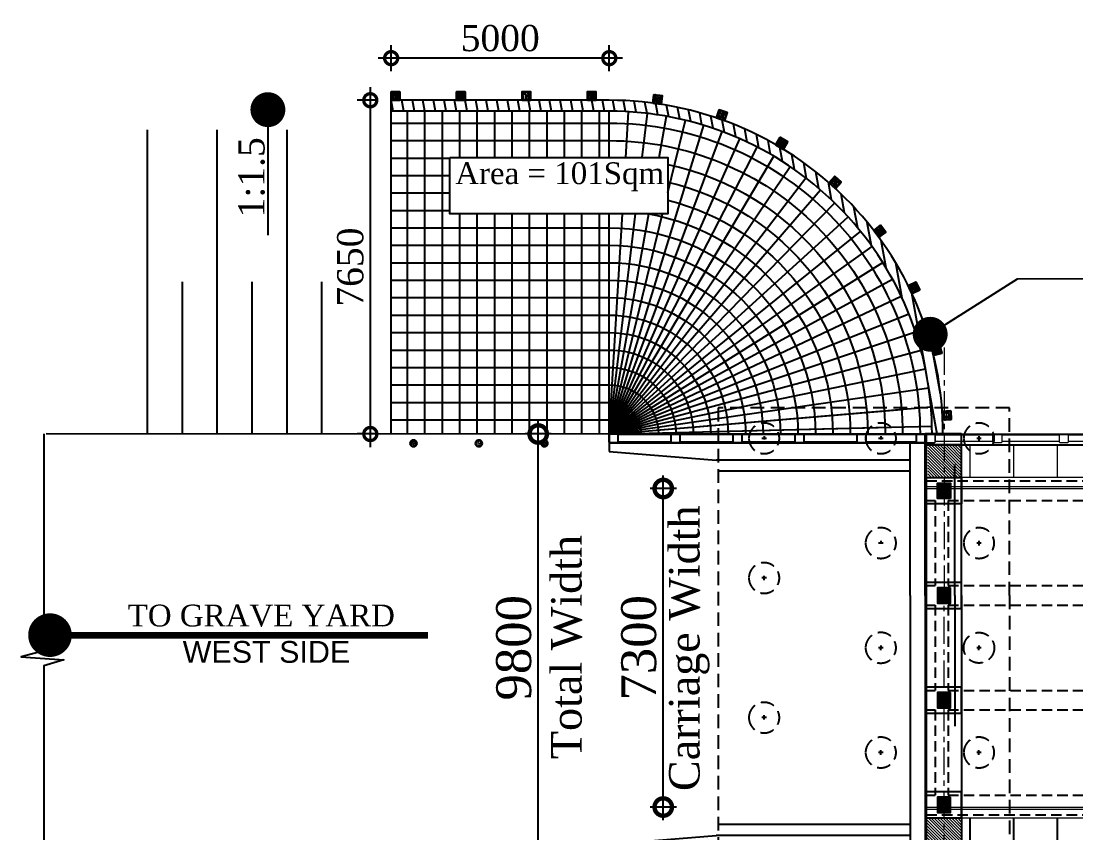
# Model space of a CAD drawing. Header units: millimetres. Extents: x 645430 to 1329725, y -477752 to 44877.
# Drawn here: x 842154 to 866333, y -442420 to -423814 of the extents above; entities that cross this region are included whole.
import ezdxf
from ezdxf.enums import TextEntityAlignment as Align

# ---------------------------------------------------------------- set-up
doc = ezdxf.new("R2010")
doc.units = ezdxf.units.MM
doc.header["$LTSCALE"] = 250
doc.header["$PDMODE"] = 2
for name, pattern in [('ACAD_ISO03W100', [30, 12, -18]), ('CENTER', [2, 1.25, -0.25, 0.25, -0.25]), ('DASHED2', [0.375, 0.25, -0.125]), ('HIDDEN', [9.525, 6.35, -3.175])]:
    doc.linetypes.add(name, pattern=pattern)
for name, color, linetype in [('Abutment W Line', 200, 'Continuous'), ('Bearing  peat', 11, 'Continuous'), ('Deck Slab', 11, 'Continuous'), ('dim', 4, 'Continuous'), ('Dimision', 4, 'Continuous'), ('Elevation', 21, 'Continuous'), ('Extra Line', 145, 'Continuous'), ('Girder Line', 7, 'Continuous'), ('hatch', 35, 'Continuous'), ('Hatching', 35, 'Continuous'), ('L.L', 200, 'Continuous'), ('Level_text', 7, 'Continuous'), ('Pile', 11, 'Continuous'), ('Ralling', 6, 'Continuous'), ('SEC', 15, 'Continuous'), ('Text', 7, 'Continuous')]:
    doc.layers.add(name, color=color, linetype=linetype)
for name, color, linetype, lineweight in [('Box', 30, 'Continuous', 13), ('Gurd Post', 231, 'Continuous', 30), ('Pucca Road', 1, 'Continuous', 30), ('Railing', 6, 'Continuous', 13), ('ROAD', 1, 'Continuous', 30)]:
    doc.layers.add(name, color=color, linetype=linetype, lineweight=lineweight)
doc.styles.get("Standard").update_dxf_attribs({"font": 'times.ttf'})
doc.dimstyles.new('dim_800', dxfattribs={"dimscale": 0, "dimtxt": 800, "dimasz": 300, "dimexe": 300, "dimexo": 300, "dimgap": 400, "dimtad": 1, "dimdec": 0, "dimtxsty": 'Standard', "dimblk": 'DOTSMALL', "dimcen": 2.5, "dimdle": 300, "dimclrd": 256, "dimclre": 256, "dimclrt": 256, "dimadec": 0, "dimazin": 0, "dimtfac": 1, "dimtdec": 0, "dimtix": 1, "dimtmove": 0, "dimatfit": 3, "dimldrblk": 'DOT', "dimfxl": 300, "dimfxlon": 1, "dimlwd": -1, "dimarcsym": 0})
doc.dimstyles.new('ISO-25', dxfattribs={"dimtxt": 75, "dimasz": 45, "dimexe": 125, "dimexo": 75.625, "dimgap": 60, "dimtad": 1, "dimdec": 0, "dimtxsty": 'Standard', "dimblk": 'DOT', "dimcen": 52.5, "dimdle": 100, "dimclrd": 256, "dimclre": 256, "dimclrt": 256, "dimadec": 0, "dimazin": 0, "dimtfac": 1, "dimtdec": 0, "dimtix": 1, "dimtmove": 0, "dimatfit": 3, "dimldrblk": 'DOT', "dimfxl": 1, "dimlwd": -1, "dimarcsym": 0})
doc.dimstyles.new('ISO-70', dxfattribs={"dimscale": 0, "dimtxt": 70, "dimasz": 0.75, "dimexe": 35, "dimexo": 35, "dimgap": 20, "dimtad": 1, "dimdec": 0, "dimlfac": -1, "dimzin": 1, "dimdsep": 46, "dimtxsty": 'Standard', "dimblk": 'DIM', "dimcen": 60, "dimclrd": 256, "dimclre": 256, "dimclrt": 256, "dimadec": 0, "dimazin": 0, "dimtfac": 1, "dimtdec": 0, "dimtix": 1, "dimtofl": 0, "dimtmove": 0, "dimatfit": 3, "dimldrblk": 'DOT', "dimfxl": 35, "dimfxlon": 1, "dimtolj": 1, "dimlwd": -1, "dimarcsym": 0})
pattern_1 = [(45, (28908.872, -337.994), (-33.67596, 33.67596), [])]
pattern_2 = [(0, (11736.619, 5662.658), (0, 19.05), [])]

# ---------------------------------------------------------------- blocks, each defined once
blk = doc.blocks.new('*U416')
at = {"layer": 'Railing', "linetype": 'Continuous', "lineweight": 20, "ltscale": 5}
for p, q in [((562.5, 75.5), (-762.5, 75.5)), ((562.5, -75.5), (-762.5, -75.5))]:
    blk.add_line(p, q, dxfattribs=at)
blk.add_lwpolyline([(574.5, 100), (750.5, 100), (762.5, 88), (762.5, -88), (750.5, -100), (574.5, -100), (562.5, -88), (562.5, 88)], close=True, dxfattribs=at)
blk = doc.blocks.new('*U417')
at = {"layer": 'Deck Slab', "color": 0, "linetype": 'ByBlock', "lineweight": -2}
for p in [(0, 0), (1525, 0), (3050, 0), (4575, 0), (6100, 0), (7625, 0), (9150, 0), (10675, 0), (12200, 0), (13725, 0), (15250, 0), (16775, 0)]:
    blk.add_blockref('*U416', p, dxfattribs=at)
blk = doc.blocks.new('*U418')
at = {"layer": 'Railing', "linetype": 'Continuous', "lineweight": 20, "ltscale": 5}
for p, q in [((562.5, 75.5), (-762.5, 75.5)), ((562.5, -75.5), (-762.5, -75.5))]:
    blk.add_line(p, q, dxfattribs=at)
blk.add_lwpolyline([(574.5, 100), (750.5, 100), (762.5, 88), (762.5, -88), (750.5, -100), (574.5, -100), (562.5, -88), (562.5, 88)], close=True, dxfattribs=at)
blk = doc.blocks.new('*U419')
at = {"layer": 'Deck Slab', "color": 0, "linetype": 'ByBlock', "lineweight": -2}
for p in [(0, 0), (1525, 0), (3050, 0), (4575, 0), (6100, 0), (7625, 0), (9150, 0), (10675, 0), (12200, 0), (13725, 0), (15250, 0), (16775, 0)]:
    blk.add_blockref('*U418', p, dxfattribs=at)
blk = doc.blocks.new('edgh')
at = {"layer": 'Box', "linetype": 'Continuous', "lineweight": 20, "ltscale": 5}
for p, q in [((331789, 528973), (331789, 528973)), ((331789, 528973), (331789, 528973)), ((331789, 519373), (331789, 519373)), ((331789, 519373), (331789, 519373)), ((331789, 519173), (331789, 519173)), ((350425, 519173), (333581, 519173)), ((351752, 519173), (350702, 519173))]:
    blk.add_line(p, q, dxfattribs=at)
for points in [[(331794, 528718), (332784, 528718), (332784, 527978), (331794, 527978)], [(332794, 528718), (333784, 528718), (333784, 527978), (332794, 527978)], [(333794, 528718), (334784, 528718), (334784, 527978), (333794, 527978)], [(334794, 528718), (335784, 528718), (335784, 527978), (334794, 527978)], [(335794, 528718), (336784, 528718), (336784, 527978), (335794, 527978)], [(336794, 528718), (337784, 528718), (337784, 527978), (336794, 527978)], [(337794, 528718), (338784, 528718), (338784, 527978), (337794, 527978)], [(338794, 528718), (339784, 528718), (339784, 527978), (338794, 527978)], [(339794, 528718), (340784, 528718), (340784, 527978), (339794, 527978)], [(340794, 528718), (341784, 528718), (341784, 527978), (340794, 527978)], [(341794, 528718), (342784, 528718), (342784, 527978), (341794, 527978)], [(342794, 528718), (342784, 528718), (342784, 527978), (342794, 527978)], [(342794, 528718), (343784, 528718), (343784, 527978), (342794, 527978)], [(343794, 528718), (344784, 528718), (344784, 527978), (343794, 527978)], [(344794, 528718), (345784, 528718), (345784, 527978), (344794, 527978)], [(345794, 528718), (346784, 528718), (346784, 527978), (345794, 527978)], [(346794, 528718), (347784, 528718), (347784, 527978), (346794, 527978)], [(347794, 528718), (348784, 528718), (348784, 527978), (347794, 527978)], [(348794, 528718), (349784, 528718), (349784, 527978), (348794, 527978)], [(349794, 528718), (350784, 528718), (350784, 527978), (349794, 527978)], [(350794, 528718), (351784, 528718), (351784, 527978), (350794, 527978)], [(331794, 519428), (332784, 519428), (332784, 520168), (331794, 520168)], [(332794, 519428), (333784, 519428), (333784, 520168), (332794, 520168)], [(333794, 519428), (334784, 519428), (334784, 520168), (333794, 520168)], [(334794, 519428), (335784, 519428), (335784, 520168), (334794, 520168)], [(335794, 519428), (336784, 519428), (336784, 520168), (335794, 520168)], [(336794, 519428), (337784, 519428), (337784, 520168), (336794, 520168)], [(337794, 519428), (338784, 519428), (338784, 520168), (337794, 520168)], [(338794, 519428), (339784, 519428), (339784, 520168), (338794, 520168)], [(339794, 519428), (340784, 519428), (340784, 520168), (339794, 520168)], [(340794, 519428), (341784, 519428), (341784, 520168), (340794, 520168)], [(341794, 519428), (342784, 519428), (342784, 520168), (341794, 520168)], [(342794, 519428), (342784, 519428), (342784, 520168), (342794, 520168)], [(342794, 519428), (343784, 519428), (343784, 520168), (342794, 520168)], [(343794, 519428), (344784, 519428), (344784, 520168), (343794, 520168)], [(344794, 519428), (345784, 519428), (345784, 520168), (344794, 520168)], [(345794, 519428), (346784, 519428), (346784, 520168), (345794, 520168)], [(346794, 519428), (347784, 519428), (347784, 520168), (346794, 520168)], [(347794, 519428), (348784, 519428), (348784, 520168), (347794, 520168)], [(348794, 519428), (349784, 519428), (349784, 520168), (348794, 520168)], [(349794, 519428), (350784, 519428), (350784, 520168), (349794, 520168)], [(350794, 519428), (351784, 519428), (351784, 520168), (350794, 520168)]]:
    blk.add_lwpolyline(points, close=True, dxfattribs=at)
at = {"layer": 'Deck Slab'}
for p, q in [((331789, 528723), (351789, 528723)), ((351789, 519423), (331789, 519423))]:
    blk.add_line(p, q, dxfattribs=at)
blk.add_lwpolyline([(350902, 519173), (331789, 519173), (331789, 528973), (351789, 528973), (351789, 519173), (350262, 519173)], dxfattribs=at)
at = {"layer": 'Girder Line', "linetype": 'HIDDEN', "ltscale": 0.15}
for p, q in [((331789, 527898), (351789, 527898)), ((331789, 527448), (331989, 527448)), ((331989, 527448), (331989, 525498)), ((332289, 527448), (338722, 527448)), ((332289, 527448), (332289, 525498)), ((338722, 527448), (338722, 525498)), ((339022, 527448), (344556, 527448)), ((339022, 527448), (339022, 525498)), ((344556, 527448), (344556, 525498)), ((344856, 527448), (351289, 527448)), ((344856, 527448), (344856, 525498)), ((351289, 527448), (351289, 525498)), ((351589, 527448), (351589, 525498)), ((331789, 525498), (331989, 525498)), ((332289, 525498), (338722, 525498)), ((339022, 525498), (344556, 525498)), ((344856, 525498), (351289, 525498)), ((351589, 525498), (351789, 525498)), ((331789, 523073), (331789, 525373)), ((331789, 525048), (331989, 525048)), ((331989, 525048), (331989, 523098)), ((332289, 525048), (332289, 523098)), ((332289, 525048), (338722, 525048)), ((338722, 525048), (338722, 523098)), ((339022, 525048), (344556, 525048)), ((339022, 525048), (339022, 523098)), ((344556, 525048), (344556, 523098)), ((344856, 525048), (351289, 525048)), ((344856, 525048), (344856, 523098)), ((351289, 525048), (351289, 523098)), ((351589, 525048), (351589, 523098)), ((331789, 523098), (331989, 523098)), ((332289, 523098), (338722, 523098)), ((339022, 523098), (344556, 523098)), ((344856, 523098), (351289, 523098)), ((351589, 523098), (351789, 523098)), ((331789, 522648), (331989, 522648)), ((331989, 522648), (331989, 520698)), ((332289, 522648), (332289, 520698)), ((332289, 522648), (338722, 522648)), ((338722, 522648), (338722, 520698)), ((339022, 522648), (344556, 522648)), ((339022, 522648), (339022, 520698)), ((344556, 522648), (344556, 520698)), ((344856, 522648), (351289, 522648)), ((344856, 522648), (344856, 520698)), ((351289, 522648), (351289, 520698)), ((351589, 522648), (351589, 520698)), ((331789, 520698), (331989, 520698)), ((332289, 520698), (338722, 520698)), ((339022, 520698), (344556, 520698)), ((344856, 520698), (351289, 520698)), ((351589, 520698), (351789, 520698)), ((331789, 520248), (351789, 520248))]:
    blk.add_line(p, q, dxfattribs=at)
at = {"layer": 'Girder Line', "linetype": 'HIDDEN', "ltscale": 15}
for p, q in [((351589, 527448), (351789, 527448)), ((351589, 525048), (351789, 525048)), ((351589, 522648), (351789, 522648))]:
    blk.add_line(p, q, dxfattribs=at)
at = {"layer": 'Railing', "linetype": 'Continuous', "lineweight": 20, "ltscale": 5}
for p, q in [((351589, 528948), (350289, 528948)), ((351589, 528797), (350289, 528797)), ((331789, 527773), (351789, 527773)), ((331789, 527723), (351789, 527723)), ((331789, 520423), (351789, 520423)), ((331789, 520373), (351789, 520373)), ((351589, 519348), (350289, 519348)), ((351589, 519197), (350289, 519197))]:
    blk.add_line(p, q, dxfattribs=at)
for points in [[(331801, 528973), (331977, 528973), (331989, 528961), (331989, 528785), (331977, 528773), (331801, 528773), (331789, 528785), (331789, 528961)], [(331801, 528773), (331977, 528773), (331989, 528785), (331989, 528961), (331977, 528973), (331801, 528973), (331789, 528961), (331789, 528785)], [(331801, 528773), (331977, 528773), (331989, 528785), (331989, 528961), (331977, 528973), (331801, 528973), (331789, 528961), (331789, 528785)], [(331801, 528973), (331977, 528973), (331989, 528961), (331989, 528785), (331977, 528773), (331801, 528773), (331789, 528785), (331789, 528961)], [(331801, 528773), (331977, 528773), (331989, 528785), (331989, 528961), (331977, 528973), (331801, 528973), (331789, 528961), (331789, 528785)], [(351601, 528973), (351777, 528973), (351789, 528961), (351789, 528785), (351777, 528773), (351601, 528773), (351589, 528785), (351589, 528961)], [(331801, 519373), (331977, 519373), (331989, 519361), (331989, 519185), (331977, 519173), (331801, 519173), (331789, 519185), (331789, 519361)], [(331801, 519173), (331977, 519173), (331989, 519185), (331989, 519361), (331977, 519373), (331801, 519373), (331789, 519361), (331789, 519185)], [(331801, 519173), (331977, 519173), (331989, 519185), (331989, 519361), (331977, 519373), (331801, 519373), (331789, 519361), (331789, 519185)], [(331801, 519373), (331977, 519373), (331989, 519361), (331989, 519185), (331977, 519173), (331801, 519173), (331789, 519185), (331789, 519361)], [(331801, 519173), (331977, 519173), (331989, 519185), (331989, 519361), (331977, 519373), (331801, 519373), (331789, 519361), (331789, 519185)], [(331801, 519373), (331977, 519373), (331989, 519361), (331989, 519185), (331977, 519173), (331801, 519173), (331789, 519185), (331789, 519361)], [(331801, 519173), (331977, 519173), (331989, 519185), (331989, 519361), (331977, 519373), (331801, 519373), (331789, 519361), (331789, 519185)], [(331801, 519173), (331977, 519173), (331989, 519185), (331989, 519361), (331977, 519373), (331801, 519373), (331789, 519361), (331789, 519185)], [(331801, 519373), (331977, 519373), (331989, 519361), (331989, 519185), (331977, 519173), (331801, 519173), (331789, 519185), (331789, 519361)], [(331801, 519173), (331977, 519173), (331989, 519185), (331989, 519361), (331977, 519373), (331801, 519373), (331789, 519361), (331789, 519185)], [(351601, 519373), (351777, 519373), (351789, 519361), (351789, 519185), (351777, 519173), (351601, 519173), (351589, 519185), (351589, 519361)]]:
    blk.add_lwpolyline(points, close=True, dxfattribs=at)
at = {"layer": 'Deck Slab'}
for name, p in [('*U417', (332752, 528873)), ('*U419', (332752, 519273))]:
    blk.add_blockref(name, p, dxfattribs=at)
blk = doc.blocks.new('_DotSmall')
at = {"color": 0, "linetype": 'ByBlock', "const_width": 0.5}
blk.add_lwpolyline([(-0.0625, 0, 1), (0.0625, 0, 1)], format="xyb", close=True, dxfattribs=at)
blk = doc.blocks.new('*D540')
at = {"layer": 'Defpoints', "color": 0, "ltscale": 5, "transparency": 16777216}
for p in [(856874, -434527), (862118, -434527), (862118, -441827)]:
    blk.add_point(p, dxfattribs=at)
at = {"layer": 'Level_text', "ltscale": 5, "transparency": 16777216}
blk.add_line((856874, -442127), (856874, -434227), dxfattribs=at)
at = {"layer": 'Level_text', "lineweight": -2, "ltscale": 5, "transparency": 16777216}
for p, q in [((857174, -434527), (856574, -434527)), ((857174, -441827), (856574, -441827))]:
    blk.add_line(p, q, dxfattribs=at)
at = {"layer": 'Level_text', "ltscale": 5, "transparency": 16777216, "xscale": 800, "yscale": 800, "zscale": 800}
for p, rotation in [((856874, -434527), 90), ((856874, -441827), 270)]:
    blk.add_blockref('_DotSmall', p, dxfattribs=dict(at, rotation=rotation))
at = {"layer": 'Level_text', "ltscale": 5, "transparency": 16777216, "insert": (856316, -438177), "char_height": 800, "attachment_point": 5, "rotation": 90}
blk.add_mtext('7300', dxfattribs=at)
blk = doc.blocks.new('_Dot')
at = {"color": 0, "linetype": 'ByBlock', "lineweight": -2}
blk.add_line((-0.5, 0), (-1, 0), dxfattribs=at)
at = {"color": 0, "linetype": 'ByBlock', "const_width": 0.5}
blk.add_lwpolyline([(-0.25, 0, 1), (0.25, 0, 1)], format="xyb", close=True, dxfattribs=at)
blk = doc.blocks.new('*D541')
at = {"layer": 'Defpoints', "color": 0, "ltscale": 5, "transparency": 16777216}
for p in [(854008, -433277), (855585, -433277), (855585, -443077)]:
    blk.add_point(p, dxfattribs=at)
at = {"layer": 'Level_text', "ltscale": 5, "transparency": 16777216}
blk.add_line((854008, -443377), (854008, -432977), dxfattribs=at)
at = {"layer": 'Level_text', "lineweight": -2, "ltscale": 5, "transparency": 16777216}
for p, q in [((854308, -433277), (853708, -433277)), ((854308, -443077), (853708, -443077))]:
    blk.add_line(p, q, dxfattribs=at)
at = {"layer": 'Level_text', "ltscale": 5, "transparency": 16777216, "xscale": 800, "yscale": 800, "zscale": 800}
for p, rotation in [((854008, -433277), 90), ((854008, -443077), 270)]:
    blk.add_blockref('_DotSmall', p, dxfattribs=dict(at, rotation=rotation))
at = {"layer": 'Level_text', "ltscale": 5, "transparency": 16777216, "insert": (853450, -438177), "char_height": 800, "attachment_point": 5, "rotation": 90}
blk.add_mtext('9800', dxfattribs=at)
blk = doc.blocks.new('DIM')
at = {"layer": 'dim'}
for p, q in [((0, -101.404), (0, 101.404)), ((-101.404, 0), (101.404, 0))]:
    blk.add_line(p, q, dxfattribs=at)
at = {"layer": 'dim', "const_width": 25.351}
blk.add_lwpolyline([(-12.675, 0, 1), (12.675, 0, 1)], format="xyb", close=True, dxfattribs=at)
blk = doc.blocks.new('A$C0ff41abe')
at = {"layer": 'hatch', "linetype": 'Continuous', "lineweight": 13}
h = blk.add_hatch(dxfattribs=at)
h.set_pattern_fill('ANSI31', color=256, scale=15, style=0)
h.set_pattern_definition(pattern_1)
h.paths.add_polyline_path([(1875, 10563), (1100, 10563), (1100, 9813), (1875, 9813)])
h = blk.add_hatch(dxfattribs=at)
h.set_pattern_fill('ANSI31', color=256, scale=15, style=0)
h.set_pattern_definition(pattern_1)
h.paths.add_polyline_path([(1930, 1263), (1100, 1263), (1100, 2013), (1930, 2013)])
at = {"layer": 'Hatching', "linetype": 'Continuous', "ltscale": 3}
h = blk.add_hatch(dxfattribs=at)
h.set_pattern_fill('LINE,_I', color=256, scale=6, style=2)
h.set_pattern_definition(pattern_2)
h.paths.add_polyline_path([(1500, 9338), (1650, 9338), (1650, 9513), (1500, 9513)])
h.paths.add_polyline_path([(1650, 9513), (1650, 9688), (1500, 9688), (1500, 9513)])
h.paths.add_polyline_path([(1350, 9688), (1350, 9513), (1500, 9513), (1500, 9688)])
h.paths.add_polyline_path([(1350, 9513), (1350, 9338), (1500, 9338), (1500, 9513)])
h = blk.add_hatch(dxfattribs=at)
h.set_pattern_fill('LINE,_I', color=256, scale=6, style=2)
h.set_pattern_definition([(0, (11736.619, 10462.658), (0, 19.05), [])])
h.paths.add_polyline_path([(1500, 7288), (1650, 7288), (1650, 7113), (1500, 7113)])
h.paths.add_polyline_path([(1650, 7113), (1650, 6938), (1500, 6938), (1500, 7113)])
h.paths.add_polyline_path([(1350, 6938), (1350, 7113), (1500, 7113), (1500, 6938)])
h.paths.add_polyline_path([(1350, 7113), (1350, 7288), (1500, 7288), (1500, 7113)])
h = blk.add_hatch(dxfattribs=at)
h.set_pattern_fill('LINE,_I', color=256, scale=6, style=2)
h.set_pattern_definition([(0, (11736.619, 8062.658), (0, 19.05), [])])
h.paths.add_polyline_path([(1500, 4888), (1650, 4888), (1650, 4713), (1500, 4713)])
h.paths.add_polyline_path([(1650, 4713), (1650, 4538), (1500, 4538), (1500, 4713)])
h.paths.add_polyline_path([(1350, 4538), (1350, 4713), (1500, 4713), (1500, 4538)])
h.paths.add_polyline_path([(1350, 4713), (1350, 4888), (1500, 4888), (1500, 4713)])
h = blk.add_hatch(dxfattribs=at)
h.set_pattern_fill('LINE,_I', color=256, scale=6, style=2)
h.set_pattern_definition(pattern_2)
h.paths.add_polyline_path([(1500, 2488), (1650, 2488), (1650, 2313), (1500, 2313)])
h.paths.add_polyline_path([(1650, 2313), (1650, 2138), (1500, 2138), (1500, 2313)])
h.paths.add_polyline_path([(1350, 2138), (1350, 2313), (1500, 2313), (1500, 2138)])
h.paths.add_polyline_path([(1350, 2313), (1350, 2488), (1500, 2488), (1500, 2313)])
at = {"layer": 'Abutment W Line', "ltscale": 5}
for p, q in [((1100, 10813), (1930, 10813)), ((1100, 7113), (1100, 10813)), ((1930, 7113), (1930, 10813)), ((9175, 10813), (9175, 10413)), ((1100, 10563), (1930, 10563)), ((1150, 10563), (1930, 10563)), ((2280, 7113), (2280, 10613)), ((2280, 10213), (6725, 10213)), ((2280, 9963), (6675, 9963)), ((1100, 7113), (1100, 1013)), ((1930, 7113), (1930, 1013)), ((2280, 7113), (2280, 1213)), ((2280, 1863), (6675, 1863)), ((2280, 1613), (6725, 1613)), ((1100, 1263), (1930, 1263)), ((1100, 1263), (1930, 1263)), ((1150, 1263), (1930, 1263)), ((9175, 1013), (9175, 1413)), ((1100, 1013), (1930, 1013))]:
    blk.add_line(p, q, dxfattribs=at)
at = {"layer": 'Abutment W Line', "linetype": 'ACAD_ISO03W100'}
for q in [(1250, 10813), (1250, 1013)]:
    blk.add_line((1250, 7113), q, dxfattribs=at)
at = {"layer": 'Abutment W Line'}
for p, q in [((9175, 10413), (6725, 10213)), ((9175, 1413), (6725, 1613))]:
    blk.add_line(p, q, dxfattribs=at)
at = {"layer": 'Bearing  peat', "linetype": 'Continuous'}
for points in [[(1100, 9213), (1930, 9213), (1930, 9813), (1100, 9813)], [(1350, 9338), (1650, 9338), (1650, 9688), (1350, 9688)], [(1100, 7413), (1930, 7413), (1930, 6813), (1100, 6813)], [(1350, 7288), (1650, 7288), (1650, 6938), (1350, 6938)], [(1100, 5013), (1930, 5013), (1930, 4413), (1100, 4413)], [(1350, 4888), (1650, 4888), (1650, 4538), (1350, 4538)], [(1100, 2613), (1930, 2613), (1930, 2013), (1100, 2013)], [(1350, 2488), (1650, 2488), (1650, 2138), (1350, 2138)]]:
    blk.add_lwpolyline(points, close=True, dxfattribs=at)
at = {"layer": 'Extra Line', "linetype": 'CENTER', "lineweight": 0, "ltscale": 2}
for p in [(1500, 12796), (1500, 0)]:
    blk.add_line(p, (1500, 7113), dxfattribs=at)
at = {"layer": 'Extra Line'}
for p, q in [((647, 10713), (752, 10713)), ((700, 10765), (700, 10660)), ((2897, 10713), (3002, 10713)), ((2950, 10765), (2950, 10685)), ((5572, 10713), (5677, 10713)), ((5625, 10765), (5625, 10685)), ((647, 8313), (752, 8313)), ((700, 8365), (700, 8260)), ((2897, 8313), (3002, 8313)), ((5572, 7513), (5677, 7513)), ((5572, 7513), (5677, 7513)), ((5625, 7466), (5625, 7565)), ((647, 5913), (752, 5913)), ((647, 5913), (752, 5913)), ((700, 5965), (700, 5913)), ((700, 5860), (700, 5913)), ((2897, 5913), (3002, 5913)), ((2897, 5913), (3002, 5913)), ((2950, 5965), (2950, 5913)), ((2950, 5860), (2950, 5913)), ((5625, 4266), (5625, 4365)), ((5572, 4313), (5677, 4313)), ((5572, 4313), (5677, 4313)), ((647, 3513), (752, 3513)), ((700, 3460), (700, 3565)), ((2897, 3513), (3002, 3513)), ((2950, 3460), (2950, 3565)), ((647, 1113), (752, 1113)), ((700, 1060), (700, 1165)), ((2897, 1112), (3002, 1112)), ((2950, 1060), (2950, 1167)), ((5572, 1113), (5677, 1113)), ((5625, 1066), (5625, 1165))]:
    blk.add_line(p, q, dxfattribs=at)
at = {"layer": 'Pile', "color": 4, "linetype": 'DASHED2', "ltscale": 5}
for p, q in [((0, 11413), (6675, 11413)), ((0, 7113), (0, 11413)), ((6675, 11413), (6675, 413)), ((0, 7113), (0, 413)), ((0, 413), (6675, 413))]:
    blk.add_line(p, q, dxfattribs=at)
at = {"layer": 'Pile', "linetype": 'ACAD_ISO03W100', "ltscale": 0.02}
blk.add_line((2950, 8365), (2950, 8260), dxfattribs=at)
at = {"layer": 'Pile', "color": 4, "linetype": 'DASHED2', "ltscale": 5}
for centre in [(700, 10713), (2950, 10713), (5625, 10713), (700, 8313), (2950, 8313), (5625, 7512), (2950, 5913), (5625, 4312), (700, 3513), (2950, 3513), (700, 1113), (2950, 1112), (5625, 1112)]:
    blk.add_circle(centre, 350, dxfattribs=at)
for start, end in [(0, 180), (180, 0)]:
    blk.add_arc((700, 5913), 350, start, end, dxfattribs=at)
at = {"layer": 'Ralling'}
for p, q in [((9175, 10813), (1930, 10813)), ((2130, 10801), (3295, 10801)), ((3495, 10801), (4715, 10801)), ((4915, 10801), (6135, 10801)), ((6335, 10801), (7555, 10801)), ((7755, 10801), (8975, 10801)), ((9175, 10613), (1930, 10613)), ((2130, 10625), (3295, 10625)), ((3495, 10625), (4715, 10625)), ((4915, 10625), (6135, 10625)), ((6335, 10625), (7555, 10625)), ((7755, 10625), (8975, 10625)), ((9175, 1213), (1930, 1213)), ((9175, 1013), (1930, 1013)), ((9175, 1013), (1930, 1013)), ((2130, 1201), (3295, 1201)), ((2130, 1025), (3295, 1025)), ((3495, 1201), (4715, 1201)), ((3495, 1025), (4715, 1025)), ((4915, 1201), (6135, 1201)), ((4915, 1025), (6135, 1025)), ((6335, 1201), (7555, 1201)), ((6335, 1025), (7555, 1025)), ((7755, 1201), (8975, 1201)), ((7755, 1025), (8975, 1025))]:
    blk.add_line(p, q, dxfattribs=at)
for points in [[(1942, 10613), (2118, 10613), (2130, 10625), (2130, 10801), (2118, 10813), (1942, 10813), (1930, 10801), (1930, 10625)], [(3307, 10613), (3483, 10613), (3495, 10625), (3495, 10801), (3483, 10813), (3307, 10813), (3295, 10801), (3295, 10625)], [(4727, 10613), (4903, 10613), (4915, 10625), (4915, 10801), (4903, 10813), (4727, 10813), (4715, 10801), (4715, 10625)], [(6147, 10613), (6323, 10613), (6335, 10625), (6335, 10801), (6323, 10813), (6147, 10813), (6135, 10801), (6135, 10625)], [(7567, 10613), (7743, 10613), (7755, 10625), (7755, 10801), (7743, 10813), (7567, 10813), (7555, 10801), (7555, 10625)], [(8987, 10613), (9163, 10613), (9175, 10625), (9175, 10801), (9163, 10813), (8987, 10813), (8975, 10801), (8975, 10625)], [(1942, 1213), (2118, 1213), (2130, 1201), (2130, 1025), (2118, 1013), (1942, 1013), (1930, 1025), (1930, 1201)], [(3307, 1213), (3483, 1213), (3495, 1201), (3495, 1025), (3483, 1013), (3307, 1013), (3295, 1025), (3295, 1201)], [(4727, 1213), (4903, 1213), (4915, 1201), (4915, 1025), (4903, 1013), (4727, 1013), (4715, 1025), (4715, 1201)], [(6147, 1213), (6323, 1213), (6335, 1201), (6335, 1025), (6323, 1013), (6147, 1013), (6135, 1025), (6135, 1201)], [(7567, 1213), (7743, 1213), (7755, 1201), (7755, 1025), (7743, 1013), (7567, 1013), (7555, 1025), (7555, 1201)], [(8987, 1213), (9163, 1213), (9175, 1201), (9175, 1025), (9163, 1013), (8987, 1013), (8975, 1025), (8975, 1201)]]:
    blk.add_lwpolyline(points, close=True, dxfattribs=at)
blk = doc.blocks.new('*U526')
at = {"layer": 'Pucca Road', "ltscale": 0.5}
h = blk.add_hatch(dxfattribs=at)
h.set_pattern_fill('AR-CONC', color=256, scale=9.751817, angle=990.3801)
h.set_pattern_definition([(320.3801107, (-1131910.48, 7024520.29), (-5.6553084, -69.98496143), [7.31386305, -80.4524935]), (265.3801107, (-1131910.48, 7024520.29), (73.26102414, 14.0171087), [5.85109044, -64.3619948]), (10.8315552, (-1131910.954, 7024514.46), (67.605715, -55.96785255), [6.2158271, -68.37409845]), (316.5643107, (-1131890.98, 7024520.42), (-15.4503324, -104.1802179), [10.9707946, -120.6787403]), (7.0157462, (-1131892.27, 7024511.74), (95.596855, -90.5143156), [9.323746, -102.5612054]), (261.5642747, (-1131890.98, 7024520.42), (95.596855, -90.5143156), [8.7766357, -96.5429923]), (291.3801107, (-1131895.79, 7024510.636), (-38.87562674, -58.46847856), [7.31386305, -80.4524935]), (236.3801107, (-1131895.79, 7024510.64), (70.8711646, -23.2580098), [5.85109044, -64.3619948]), (341.8315555, (-1131899.03, 7024505.764), (31.9955377, -81.72648766), [6.21582694, -68.37409845]), (307.88011072, (-1131910.482, 7024520.29), (32.47035316, -0.97041554), [0, -63.58184942, 0, -65.33717655, 0, -64.60579025]), (277.8801107, (-1131910.482, 7024520.29), (38.63165603, -25.39833221), [0, -37.25194245, 0, -62.1190768, 0, -24.62333892]), (237.88011072, (-1131910.627, 7024542.037), (-1.85410576, -52.07083546), [0, -24.3795435, 0, -76.06417569, 0, -100.93131004]), (227.8801107, (-1131910.69, 7024551.79), (10.1391318, -56.805236), [0, -31.69340654, 0, -50.5144141, 0, -71.67585786])])
h.paths.add_polyline_path([(195, -195), (195, 0), (0, 0), (0, -195)])
blk.add_lwpolyline([(0, 0), (0, -195), (195, -195), (195, 0)], close=True, dxfattribs=at)
blk = doc.blocks.new('*U527')
at = {"color": 0, "linetype": 'ByBlock', "lineweight": -2, "transparency": 16777216}
for p, rotation in [((274745, 591823), 187.4910543408914), ((276242, 591889), 180), ((277742, 591889), 180), ((279242, 591889), 180), ((280742, 591889), 180), ((273287, 591484), 198.725520912084), ((271922, 590866), 209.9599874832766), ((270704, 589995), 221.1944540544692), ((269679, 588903), 232.4289206256618), ((268887, 587633), 243.6633871968544), ((268357, 586232), 254.897853768047), ((268110, 584755), 266.1323203392397)]:
    blk.add_blockref('*U526', p, dxfattribs=dict(at, rotation=rotation))
blk = doc.blocks.new('*D542')
at = {"layer": 'Defpoints', "color": 0, "ltscale": 5, "transparency": 16777216}
for p in [(850637, -424663), (850637, -425878), (855637, -425878)]:
    blk.add_point(p, dxfattribs=at)
at = {"layer": 'Level_text', "lineweight": -2, "ltscale": 5, "transparency": 16777216}
for p, q in [((850637, -424963), (850637, -424363)), ((855637, -424963), (855637, -424363))]:
    blk.add_line(p, q, dxfattribs=at)
at = {"layer": 'Level_text', "ltscale": 5, "transparency": 16777216}
blk.add_line((855937, -424663), (850337, -424663), dxfattribs=at)
at = {"layer": 'Level_text', "ltscale": 5, "transparency": 16777216, "xscale": 600, "yscale": 600, "zscale": 600, "rotation": 180}
blk.add_blockref('_DotSmall', (850637, -424663), dxfattribs=at)
at = {"layer": 'Level_text', "ltscale": 5, "transparency": 16777216, "xscale": 600, "yscale": 600, "zscale": 600}
blk.add_blockref('_DotSmall', (855637, -424663), dxfattribs=at)
at = {"layer": 'Level_text', "ltscale": 5, "transparency": 16777216, "insert": (853137, -424207), "char_height": 600, "attachment_point": 5}
blk.add_mtext('5000', dxfattribs=at)
blk = doc.blocks.new('*D545')
at = {"layer": 'Defpoints', "color": 0, "ltscale": 5, "transparency": 16777216}
for p in [(850598, -425627), (850159, -433277), (850598, -433277)]:
    blk.add_point(p, dxfattribs=at)
at = {"layer": 'Level_text', "ltscale": 5, "transparency": 16777216}
blk.add_line((850159, -425327), (850159, -433577), dxfattribs=at)
at = {"layer": 'Level_text', "lineweight": -2, "ltscale": 5, "transparency": 16777216}
for p, q in [((850298, -425627), (849859, -425627)), ((850298, -433277), (849859, -433277))]:
    blk.add_line(p, q, dxfattribs=at)
at = {"layer": 'Level_text', "ltscale": 5, "transparency": 16777216, "xscale": 600, "yscale": 600, "zscale": 600}
for p, rotation in [((850159, -425627), 90), ((850159, -433277), 270)]:
    blk.add_blockref('_DotSmall', p, dxfattribs=dict(at, rotation=rotation))
at = {"layer": 'Level_text', "ltscale": 5, "transparency": 16777216, "insert": (849703, -429452), "char_height": 600, "attachment_point": 5, "rotation": 90}
blk.add_mtext('7650', dxfattribs=at)

msp = doc.modelspace()

# ---------------------------------------------------------------- hatches: boundary and pattern name
at = {"layer": 'Abutment W Line', "ltscale": 10}
h = msp.add_hatch(dxfattribs=at)
h.set_pattern_fill('ANSI31', color=3, scale=75, angle=55.25509)
h.set_pattern_definition([(100.25509, (657172, -1017516.35), (-234.32093, -42.393615), [])])
h.paths.add_polyline_path([(850636.7, -425627.7), (855636.5, -425627.7, -0.4142136), (863286.5, -433277.7), (863036.4, -433277.7, 0.4142136), (855636.5, -425877.7), (850636.7, -425877.7)])
at = {"layer": 'Hatching', "linetype": 'Continuous', "lineweight": 20, "ltscale": 250}
h = msp.add_hatch(dxfattribs=at)
h.set_pattern_fill('AR-CONC', color=256, scale=5, angle=-180, style=0)
h.set_pattern_definition([(230, (298022.224, 1601796.637), (-35.86300913, 3.13760675), [3.75, -41.25]), (175, (298022.224, 1601796.637), (6.9375667, -37.6096067), [3, -33]), (280.4514445, (298019.235, 1601796.9), (-28.92544234, -34.47199955), [3.1870096, -35.0571056]), (226.1842, (298022.224, 1601786.637), (-53.3620665, 8.275964), [5.625, -61.875]), (276.6356355, (298017.777, 1601787.327), (-46.7330973, -48.70593), [4.7805171, -52.585688]), (171.184164, (298022.224, 1601786.637), (-46.7330973, -48.70593), [4.5, -49.5]), (201, (298017.224, 1601789.137), (-29.8453526, 20.13094453), [3.75, -41.25]), (146, (298017.224, 1601789.137), (-12.1657666, -36.25750225), [3, -33]), (251.4514447, (298014.737, 1601790.815), (-42.01111884, -16.12655764), [3.1870095, -35.0571056]), (217.5, (298022.224, 1601796.637), (-0.607992766, -16.64469269), [0, -32.6, 0, -33.5, 0, -33.125]), (187.5, (298022.224, 1601796.637), (-13.15347687, -19.7205856), [0, -19.1, 0, -31.85, 0, -12.625]), (147.5, (298033.374, 1601796.637), (-26.69112181, 1.12774359), [0, -12.5, 0, -39, 0, -51.75]), (137.5, (298038.374, 1601796.637), (-29.15930847, -5.00524912), [0, -16.25, 0, -25.9, 0, -36.75])])
h.paths.add_polyline_path([(851224, -433491.3, -1), (851074, -433491.3, -1)])
h = msp.add_hatch(dxfattribs=at)
h.set_pattern_fill('AR-CONC', color=256, scale=5, angle=-180, style=0)
h.set_pattern_definition([(310, (745232.95, 1601796.637), (35.86300913, 3.13760675), [3.75, -41.25]), (5, (745232.95, 1601796.637), (-6.9375667, -37.6096067), [3, -33]), (259.5485555, (745235.94, 1601796.9), (28.92544234, -34.47199955), [3.1870096, -35.0571056]), (313.8158, (745232.95, 1601786.637), (53.3620665, 8.275964), [5.625, -61.875]), (263.3643645, (745237.4, 1601787.327), (46.7330973, -48.70593), [4.7805171, -52.585688]), (8.815836, (745232.95, 1601786.637), (46.7330973, -48.70593), [4.5, -49.5]), (339, (745237.95, 1601789.137), (29.8453526, 20.13094453), [3.75, -41.25]), (34, (745237.95, 1601789.137), (12.1657666, -36.25750225), [3, -33]), (288.5485553, (745240.438, 1601790.815), (42.01111884, -16.12655764), [3.1870095, -35.0571056]), (322.5, (745232.951, 1601796.637), (0.60799277, -16.64469269), [0, -32.6, 0, -33.5, 0, -33.125]), (352.5, (745232.951, 1601796.637), (13.15347687, -19.7205856), [0, -19.1, 0, -31.85, 0, -12.625]), (32.5, (745221.801, 1601796.637), (26.69112181, 1.12774359), [0, -12.5, 0, -39, 0, -51.75]), (42.5, (745216.8, 1601796.637), (29.15930847, -5.00524912), [0, -16.25, 0, -25.9, 0, -36.75])])
h.paths.add_polyline_path([(851224, -433491.3, -1), (851074, -433491.3, -1)])
h = msp.add_hatch(dxfattribs=at)
h.set_pattern_fill('AR-CONC', color=256, scale=5, angle=-180, style=0)
h.set_pattern_definition([(230, (299522.224, 1601796.637), (-35.86300913, 3.13760675), [3.75, -41.25]), (175, (299522.224, 1601796.637), (6.9375667, -37.6096067), [3, -33]), (280.4514445, (299519.235, 1601796.9), (-28.92544234, -34.47199955), [3.1870096, -35.0571056]), (226.1842, (299522.224, 1601786.637), (-53.3620665, 8.275964), [5.625, -61.875]), (276.6356355, (299517.777, 1601787.327), (-46.7330973, -48.70593), [4.7805171, -52.585688]), (171.184164, (299522.224, 1601786.637), (-46.7330973, -48.70593), [4.5, -49.5]), (201, (299517.224, 1601789.137), (-29.8453526, 20.13094453), [3.75, -41.25]), (146, (299517.224, 1601789.137), (-12.1657666, -36.25750225), [3, -33]), (251.4514447, (299514.737, 1601790.815), (-42.01111884, -16.12655764), [3.1870095, -35.0571056]), (217.5, (299522.224, 1601796.637), (-0.607992766, -16.64469269), [0, -32.6, 0, -33.5, 0, -33.125]), (187.5, (299522.224, 1601796.637), (-13.15347687, -19.7205856), [0, -19.1, 0, -31.85, 0, -12.625]), (147.5, (299533.374, 1601796.637), (-26.69112181, 1.12774359), [0, -12.5, 0, -39, 0, -51.75]), (137.5, (299538.374, 1601796.637), (-29.15930847, -5.00524912), [0, -16.25, 0, -25.9, 0, -36.75])])
h.paths.add_polyline_path([(852724, -433491.3, -1), (852574, -433491.3, -1)])
h = msp.add_hatch(dxfattribs=at)
h.set_pattern_fill('AR-CONC', color=256, scale=5, angle=-180, style=0)
h.set_pattern_definition([(230, (301022.224, 1601796.637), (-35.86300913, 3.13760675), [3.75, -41.25]), (175, (301022.224, 1601796.637), (6.9375667, -37.6096067), [3, -33]), (280.4514445, (301019.235, 1601796.9), (-28.92544234, -34.47199955), [3.1870096, -35.0571056]), (226.1842, (301022.224, 1601786.637), (-53.3620665, 8.275964), [5.625, -61.875]), (276.6356355, (301017.777, 1601787.327), (-46.7330973, -48.70593), [4.7805171, -52.585688]), (171.184164, (301022.224, 1601786.637), (-46.7330973, -48.70593), [4.5, -49.5]), (201, (301017.224, 1601789.137), (-29.8453526, 20.13094453), [3.75, -41.25]), (146, (301017.224, 1601789.137), (-12.1657666, -36.25750225), [3, -33]), (251.4514447, (301014.737, 1601790.815), (-42.01111884, -16.12655764), [3.1870095, -35.0571056]), (217.5, (301022.224, 1601796.637), (-0.607992766, -16.64469269), [0, -32.6, 0, -33.5, 0, -33.125]), (187.5, (301022.224, 1601796.637), (-13.15347687, -19.7205856), [0, -19.1, 0, -31.85, 0, -12.625]), (147.5, (301033.374, 1601796.637), (-26.69112181, 1.12774359), [0, -12.5, 0, -39, 0, -51.75]), (137.5, (301038.374, 1601796.637), (-29.15930847, -5.00524912), [0, -16.25, 0, -25.9, 0, -36.75])])
h.paths.add_polyline_path([(854224, -433491.3, -1), (854074, -433491.3, -1)])
h = msp.add_hatch(dxfattribs=at)
h.set_pattern_fill('AR-CONC', color=256, scale=5, angle=-180, style=0)
h.set_pattern_definition([(230, (301022.224, 1601796.637), (-35.86300913, 3.13760675), [3.75, -41.25]), (175, (301022.224, 1601796.637), (6.9375667, -37.6096067), [3, -33]), (280.4514445, (301019.235, 1601796.9), (-28.92544234, -34.47199955), [3.1870096, -35.0571056]), (226.1842, (301022.224, 1601786.637), (-53.3620665, 8.275964), [5.625, -61.875]), (276.6356355, (301017.777, 1601787.327), (-46.7330973, -48.70593), [4.7805171, -52.585688]), (171.184164, (301022.224, 1601786.637), (-46.7330973, -48.70593), [4.5, -49.5]), (201, (301017.224, 1601789.137), (-29.8453526, 20.13094453), [3.75, -41.25]), (146, (301017.224, 1601789.137), (-12.1657666, -36.25750225), [3, -33]), (251.4514447, (301014.737, 1601790.815), (-42.01111884, -16.12655764), [3.1870095, -35.0571056]), (217.5, (301022.224, 1601796.637), (-0.607992766, -16.64469269), [0, -32.6, 0, -33.5, 0, -33.125]), (187.5, (301022.224, 1601796.637), (-13.15347687, -19.7205856), [0, -19.1, 0, -31.85, 0, -12.625]), (147.5, (301033.374, 1601796.637), (-26.69112181, 1.12774359), [0, -12.5, 0, -39, 0, -51.75]), (137.5, (301038.374, 1601796.637), (-29.15930847, -5.00524912), [0, -16.25, 0, -25.9, 0, -36.75])])
h.paths.add_polyline_path([(854224, -433491.3, -1), (854074, -433491.3, -1)])
h = msp.add_hatch(dxfattribs=at)
h.set_pattern_fill('AR-CONC', color=256, scale=5, angle=-180, style=0)
h.set_pattern_definition([(310, (748232.95, 1601796.637), (35.86300913, 3.13760675), [3.75, -41.25]), (5, (748232.95, 1601796.637), (-6.9375667, -37.6096067), [3, -33]), (259.5485555, (748235.94, 1601796.9), (28.92544234, -34.47199955), [3.1870096, -35.0571056]), (313.8158, (748232.95, 1601786.637), (53.3620665, 8.275964), [5.625, -61.875]), (263.3643645, (748237.4, 1601787.327), (46.7330973, -48.70593), [4.7805171, -52.585688]), (8.815836, (748232.95, 1601786.637), (46.7330973, -48.70593), [4.5, -49.5]), (339, (748237.95, 1601789.137), (29.8453526, 20.13094453), [3.75, -41.25]), (34, (748237.95, 1601789.137), (12.1657666, -36.25750225), [3, -33]), (288.5485553, (748240.438, 1601790.815), (42.01111884, -16.12655764), [3.1870095, -35.0571056]), (322.5, (748232.951, 1601796.637), (0.60799277, -16.64469269), [0, -32.6, 0, -33.5, 0, -33.125]), (352.5, (748232.951, 1601796.637), (13.15347687, -19.7205856), [0, -19.1, 0, -31.85, 0, -12.625]), (32.5, (748221.801, 1601796.637), (26.69112181, 1.12774359), [0, -12.5, 0, -39, 0, -51.75]), (42.5, (748216.8, 1601796.637), (29.15930847, -5.00524912), [0, -16.25, 0, -25.9, 0, -36.75])])
h.paths.add_polyline_path([(854224, -433491.3, -1), (854074, -433491.3, -1)])

# ---------------------------------------------------------------- linework, layer by layer
at = {"color": 5, "ltscale": 10}
msp.add_lwpolyline([(851985.5, -426940.2), (856979.1, -426940.2), (856979.1, -428233.8), (851985.5, -428233.8)], close=True, dxfattribs=at)
at = {"layer": 'Abutment W Line', "ltscale": 10}
for points in [[(863286.5, -433277.7, 0.4142136), (855636.5, -425627.7), (850636.7, -425627.7)], [(863036.4, -433277.7, 0.4142136), (855636.5, -425877.7), (850636.7, -425877.7)]]:
    msp.add_lwpolyline(points, format="xyb", dxfattribs=at)
at = {"layer": 'Elevation', "ltscale": 10}
for points in [[(850636.7, -433277.2), (850636.7, -425627.7)], [(851011.3, -433277.2), (851011.3, -425877.7)], [(851011.3, -433277.2), (851011.3, -425877.7)], [(851411.5, -433277.2), (851411.5, -425877.7)], [(851811.5, -433277.2), (851811.5, -425877.7)], [(852211.5, -426940.2), (852211.5, -425877.7)], [(852611.5, -426940.2), (852611.5, -425877.7)], [(853011.5, -426940.2), (853011.5, -425877.7)], [(853411.5, -426940.2), (853411.5, -425877.7)], [(853811.5, -426940.2), (853811.5, -425877.7)], [(854211.5, -426940.2), (854211.5, -425877.7)], [(854611.5, -426940.2), (854611.5, -425877.7)], [(855011.5, -426940.2), (855011.5, -425877.7)], [(855411.5, -426940.2), (855411.5, -425877.7)], [(855636.5, -426940.2), (855636.5, -425878)], [(856013.9, -426940.2), (856076.4, -425890.8)], [(856393.9, -426940.2), (856514.7, -425930)], [(856779.5, -426940.2), (856949.9, -425995.2)], [(855636.5, -433277.4), (857804.8, -426202.6)], [(856979.1, -427741.1), (857380.5, -426086.2)], [(845050.9, -433277), (845050.9, -426302.2)], [(846650.9, -433277), (846650.9, -426302.2)], [(848250.9, -433277.1), (848250.9, -426302.2)], [(855636.5, -433277.4), (858221.6, -426344)], [(855636.5, -433277.4), (858629.2, -426509.9)], [(855636.5, -433277.4), (859026.2, -426699.8)], [(850636.5, -426952.2), (851985.5, -426952.2)], [(855636.5, -433277.4), (859411.2, -426912.9)], [(855636.5, -433277.4), (859782.8, -427148.5)], [(850636.4, -427352.2), (851985.5, -427352.2)], [(855636.5, -433277.4), (860139.9, -427405.8)], [(855636.5, -433277.4), (860480.9, -427683.9)], [(850636.4, -427752.2), (851985.5, -427752.2)], [(850636.4, -428152.2), (851985.5, -428152.2)], [(855636.5, -433277.4), (860804.9, -427981.8)], [(852211.5, -433277.3), (852211.5, -428233.8)], [(852611.5, -433277.3), (852611.5, -428233.8)], [(853011.5, -433277.3), (853011.5, -428233.8)], [(853411.5, -433277.3), (853411.5, -428233.8)], [(853811.5, -433277.3), (853811.5, -428233.8)], [(854211.5, -433277.4), (854211.5, -428233.8)], [(854611.5, -433277.4), (854611.5, -428233.8)], [(855011.5, -433277.4), (855011.5, -428233.8)], [(855411.5, -433277.4), (855411.5, -428233.8)], [(855636.5, -433277.4), (855936.8, -428233.8)], [(855636.5, -433277.4), (856239.3, -428233.8)], [(855636.5, -433277.4), (856546.1, -428233.8)], [(855636.5, -433277.4), (856859.6, -428233.8)], [(855636.5, -433277.7), (855636.5, -428233.8)], [(855636.5, -433277.4), (861110.5, -428298.3)], [(850636.4, -428552.2), (855011.5, -428552.4)], [(855636.5, -433277.4), (861396.8, -428632.5)], [(850636.4, -428952.2), (855011.5, -428952.4)], [(855636.5, -433277.4), (861662.8, -428983.2)], [(850636.3, -429352.2), (855011.5, -429352.4)], [(855636.5, -433277.4), (861907.4, -429349)], [(845850.9, -433277), (845850.9, -429789.3)], [(847450.9, -433277), (847450.9, -429789.3)], [(849050.9, -433277.1), (849050.9, -429789.3)], [(850636.3, -429752.2), (855011.5, -429752.4)], [(855636.5, -433277.4), (862129.8, -429728.7)], [(855636.5, -433277.4), (862329.3, -430121)], [(850636.3, -430152.2), (855011.5, -430152.4)], [(855636.5, -433277.4), (862505.1, -430524.4)], [(855636.5, -433277.4), (862656.7, -430937.6)], [(855636.5, -433277.4), (862783.3, -431359)], [(855636.5, -433277.4), (862884.8, -431787.2)], [(855636.5, -433277.4), (862884.8, -431787.2)], [(855636.5, -433277.4), (862960.5, -432220.7)], [(855636.5, -433277.4), (862960.5, -432220.7)], [(855636.5, -433277.4), (863010.4, -432658)], [(855636.5, -433277.4), (862337.9, -432714.5)], [(855636.5, -433277.4), (863034.2, -433097.4)], [(855636.5, -433277.4), (862359.5, -433113.8)]]:
    msp.add_lwpolyline(points, dxfattribs=at)
for points in [[(850636.5, -426152.2), (855636.5, -426152.4, -0.4142221), (862761.5, -433277.6, -0.4142221)], [(850636.5, -426552.2), (855636.5, -426552.4, -0.4142221), (862361.5, -433277.6, -0.4142221)], [(856979.1, -427096.6, -0.3528718), (861961.5, -433277.6)], [(856979.1, -427506.5, -0.3487468), (861561.5, -433277.6)], [(856979.1, -427918, -0.3440201), (861161.5, -433277.6)], [(856546.1, -428233.8, -0.3628693), (860761.5, -433277.6)], [(855011.5, -428552.4), (855636.4, -428552.4, -0.4142221), (860361.5, -433277.6)], [(855011.5, -428952.4), (855636.4, -428952.4, -0.4142221), (859961.5, -433277.5)], [(855011.5, -429352.4), (855636.4, -429352.4, -0.4142221), (859561.5, -433277.5)], [(855011.5, -429752.4), (855636.3, -429752.4, -0.4142221), (859161.5, -433277.5)], [(855011.5, -430152.4), (855636.3, -430152.4, -0.4142221), (858761.5, -433277.5)], [(850636.3, -430552.2), (855636.3, -430552.4, -0.4142221), (858361.5, -433277.5, -0.4142221)], [(850636.3, -430952.2), (855636.3, -430952.4, -0.4142221), (857961.5, -433277.5, -0.4142221)], [(850636.3, -431352.2), (855636.3, -431352.4, -0.4142221), (857561.5, -433277.5, -0.4142221)], [(850636.2, -431752.2), (855636.2, -431752.4, -0.4142221), (857161.5, -433277.5, -0.4142221)], [(850636.2, -432152.2), (855636.2, -432152.4, -0.4142221), (856761.5, -433277.5, -0.4142221)], [(850636.2, -432552.2), (855636.2, -432552.4, -0.4142221), (856361.5, -433277.4, -0.4142221)], [(850636.2, -432952.2), (855636.2, -432952.4, -0.4142221), (855961.5, -433277.4, -0.4142221)]]:
    msp.add_lwpolyline(points, format="xyb", dxfattribs=at)
at = {"layer": 'Gurd Post', "ltscale": 5}
for centre in [(851149, -433491.3), (851149, -433491.3), (852649, -433491.3), (854149, -433491.3), (854149, -433491.3), (854149, -433491.3)]:
    msp.add_circle(centre, 75, dxfattribs=at)
at = {"layer": 'L.L', "ltscale": 0.03}
for p, q in [((856411.5, -433277.7), (862936.5, -433277.7)), ((856411.5, -433477.7), (862936.5, -433477.7))]:
    msp.add_line(p, q, dxfattribs=at)
at = {"layer": 'ROAD', "lineweight": 25, "ltscale": 0.05}
msp.add_line((857591.5, -433277.5), (842726.8, -433276.8), dxfattribs=at)
at = {"layer": 'SEC', "ltscale": 10}
msp.add_lwpolyline([(842672.4, -433275.1), (842672.1, -438246.2), (842153.9, -438386.2), (843137.3, -438454.1), (842672.1, -438594.1), (842672.1, -443541.6)], dxfattribs=at)

# ---------------------------------------------------------------- block references
at = {"xscale": -1, "rotation": 359.9999999999987}
msp.add_blockref('*U527', (1131379.1, -1017516.4), dxfattribs=at)
at = {"ltscale": 10, "xscale": -1, "rotation": 359.9999999999987}
msp.add_blockref('A$C0ff41abe', (864811.5, -444090), dxfattribs=at)
msp.add_blockref('edgh', (531117.4, -962250.3))

# ---------------------------------------------------------------- texts
at = {"layer": 'Dimision', "ltscale": 5, "insert": (856893.7, -428546.7), "char_height": 500, "attachment_point": 9, "rotation": 360}
msp.add_mtext_dynamic_manual_height_columns('Area = 101Sqm{\\fMS Shell Dlg 2|b0|i0|c0|p0;\\H0.70834x;\\P} ', width=7323.195, gutter_width=625, heights=[0], dxfattribs=at)
at = {"layer": 'Text', "linetype": 'Continuous'}
for s, p in [('Carriage Width', (857706.1, -438187.5)), ('Total Width', (855003.2, -438160.3))]:
    msp.add_text(s, height=700, rotation=90, dxfattribs=at).set_placement(p, align=Align.CENTER)
at = {"layer": 'Text', "ltscale": 10, "insert": (847743.9, -428313.7), "char_height": 600, "width": 5438.976, "attachment_point": 7, "rotation": 89.891}
msp.add_mtext('1:1.5 ', dxfattribs=at)
at = {"layer": 'Text', "ltscale": 10, "insert": (843329.8, -437187.7, 0), "char_height": 500, "attachment_point": 1}
msp.add_mtext_dynamic_manual_height_columns('\\pi1267.86268;TO GRAVE YARD\\P\\pi2145.0769; {\\fArial|b0|i0|c0|p34; WEST SIDE}', width=8473.361, gutter_width=625, heights=[0], dxfattribs=at)

# ---------------------------------------------------------------- dimensions: what is measured, and where the dimension line sits
at = {"layer": 'Level_text', "color": 0, "ltscale": 5}
for base, p1, p2, angle, override, picture, middle in [((850636.7, -424662.6), (855636.7, -425877.7), (850636.7, -425877.7), 180, {"dimscale": 1, "dimtxt": 600, "dimasz": 600, "dimgap": 150, "dimtmove": 2}, '*D542', (853136.7, -424207.4)), ((850159.3, -433277.3), (850598.2, -425627.3), (850598.2, -433277.3), 90, {"dimscale": 1, "dimtxt": 600, "dimasz": 600, "dimgap": 150, "dimtmove": 2}, '*D545', (849703.2, -429452.3)), ((854007.7, -433277.3), (855584.8, -443077.3), (855584.8, -433277.3), 90, {"dimscale": 1, "dimasz": 800, "dimgap": 150, "dimtmove": 2}, '*D541', (853449.6, -438177.3)), ((856873.7, -434527.3), (862117.8, -441827.3), (862117.8, -434527.3), 90, {"dimscale": 1, "dimasz": 800, "dimgap": 150, "dimtmove": 2}, '*D540', (856315.6, -438177.3))]:
    dim = msp.add_linear_dim(base=base, p1=p1, p2=p2, angle=angle, dimstyle='dim_800', override=override, dxfattribs=at)
    dim.commit()
    dim.dimension.update_dxf_attribs({"geometry": picture, "text_midpoint": middle})

# ---------------------------------------------------------------- leaders
at = {"layer": 'Dimision', "ltscale": 5}
for points, dimstyle, override in [([(847811.6, -425843.5), (847811.6, -428719.7)], 'ISO-25', {"dimasz": 800, "dimtad": 0}), ([(862993, -430991.2, -9937.1), (864992.7, -429717.1, -9937.1), (868387.6, -429712.4, -9937.1)], 'ISO-25', {"dimasz": 800, "dimtad": 0}), ([(842816.5, -437886.9), (851479.4, -437886.9)], 'ISO-70', {"dimscale": 1, "dimasz": 1000, "dimlwd": 65534})]:
    msp.add_leader(points, dimstyle=dimstyle, override=override, dxfattribs=at)

doc.saveas('drawing.dxf')
